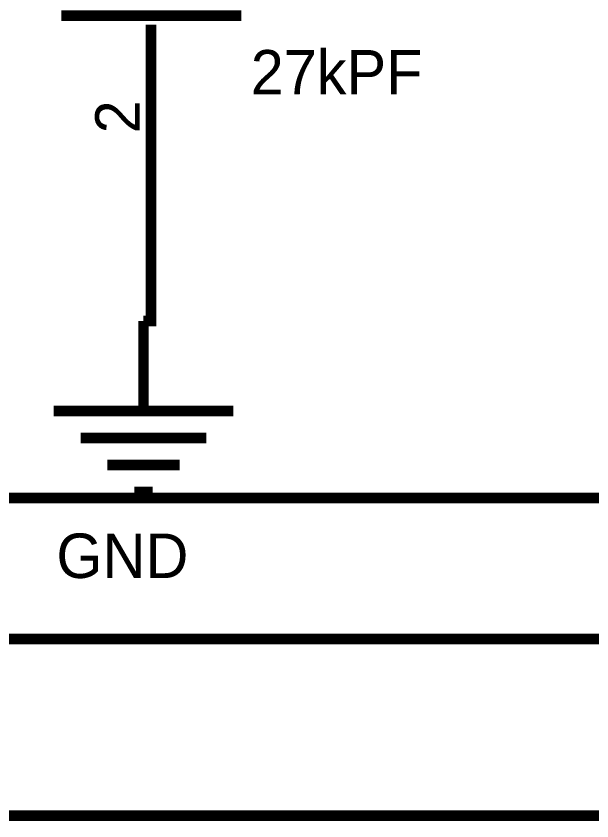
# Model space of a CAD drawing. Header units: inches. Extents: x 0 to 16.9, y 0 to 11.7.
# Drawn here: x 1.671 to 2.311, y -0.004 to 0.89 of the extents above; entities that cross this region are included whole.
import ezdxf

# ---------------------------------------------------------------- set-up
doc = ezdxf.new("R2010")
doc.units = ezdxf.units.IN
doc.header["$MEASUREMENT"] = 0
doc.layers.add('Sheet', color=255, linetype='Continuous')

msp = doc.modelspace()

# ---------------------------------------------------------------- linework, layer by layer
at = {"layer": 'Sheet'}
for points in [[(0.00231, 11.69291, 0.0039, 0.0039, 0), (0.00231, 0, 0.0039, 0.0039, 0), (16.53389, 0, 0.0039, 0.0039, 0), (16.53389, 11.69291, 0.0039, 0.0039, 0), (0.00231, 11.69291, 0.0039, 0.0039, 0), (0.00231, 11.69291, 0.0039, 0.0039, 0)], [(0.20214, 11.49227, 0.0039, 0.0039, 0), (0.20214, 0.19987, 0.0039, 0.0039, 0), (16.33406, 0.19987, 0.0039, 0.0039, 0), (16.33406, 11.49227, 0.0039, 0.0039, 0), (0.20214, 11.49227, 0.0039, 0.0039, 0), (0.20214, 11.49227, 0.0039, 0.0039, 0)]]:
    msp.add_lwpolyline(points, format="xyseb", close=True, dxfattribs=at)
for points in [[(1.9215, 0.89016, 0.0118, 0.0118, 0), (1.72128, 0.89016, 0.0118, 0.0118, 0)], [(1.8212, 0.88013, 0.0118, 0.0118, 0), (1.8212, 0.82033, 0.0118, 0.0118, 0)], [(1.8212, 0.88013, 0.0118, 0.0118, 0), (1.8212, 0.8701, 0.0118, 0.0118, 0)], [(1.8212, 0.82033, 0.0118, 0.0118, 0), (1.8212, 0.551, 0.0118, 0.0118, 0), (1.81271, 0.551, 0.0118, 0.0118, 0)], [(1.81271, 0.551, 0.0118, 0.0118, 0), (1.81271, 0.45106, 0.0118, 0.0118, 0)], [(1.7128, 0.45106, 0.0118, 0.0118, 0), (1.91262, 0.45106, 0.0118, 0.0118, 0)], [(1.74289, 0.42097, 0.0118, 0.0118, 0), (1.88253, 0.42097, 0.0118, 0.0118, 0)], [(1.77259, 0.39087, 0.0118, 0.0118, 0), (1.85283, 0.39087, 0.0118, 0.0118, 0)], [(1.80268, 0.36116, 0.0118, 0.0118, 0), (1.82274, 0.36116, 0.0118, 0.0118, 0)], [(7.71684, 0.35421, 0.0118, 0.0118, 0), (0.47449, 0.35421, 0.0118, 0.0118, 0)], [(16.33561, 0.19756, 0.0118, 0.0118, 0), (0.2006, 0.19756, 0.0118, 0.0118, 0)], [(16.53235, 0.00154, 0.0118, 0.0118, 0), (0.00231, 0.00154, 0.0118, 0.0118, 0)]]:
    msp.add_lwpolyline(points, format="xyseb", dxfattribs=at)

# ---------------------------------------------------------------- texts
for s, p in [('27kPF', (1.93191, 0.80258)), ('GND', (1.71588, 0.26547))]:
    msp.add_text(s, height=0.049389, dxfattribs=at).set_placement(p)
msp.add_text('2', height=0.04939, rotation=90, dxfattribs=at).set_placement((1.80847, 0.75936))

doc.saveas('drawing.dxf')
